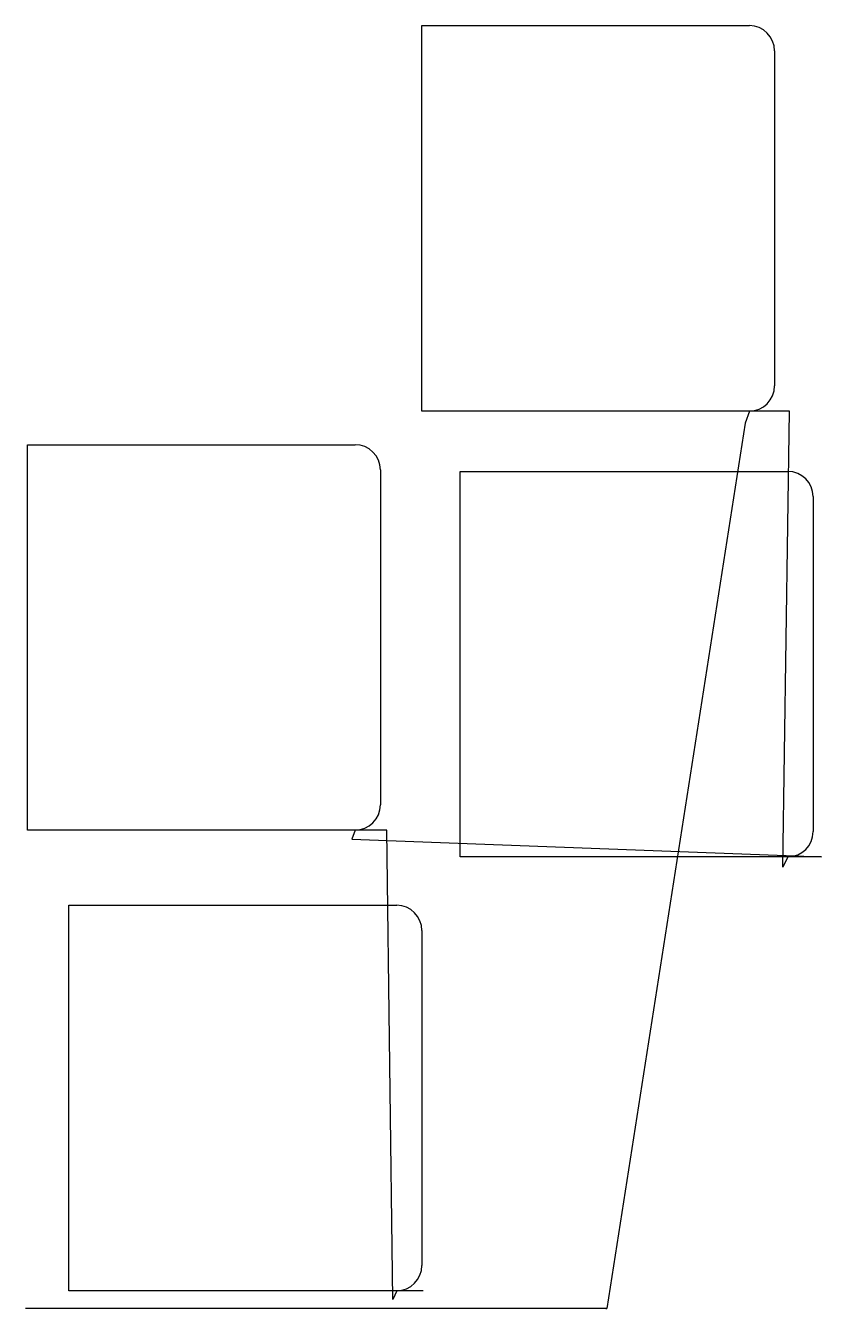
# Model space of a CAD drawing. Header units: metres. Extents: x 106 to 764, y 340 to 1400.
import ezdxf

# ---------------------------------------------------------------- set-up
doc = ezdxf.new("R2010")
doc.units = ezdxf.units.M

msp = doc.modelspace()

# ---------------------------------------------------------------- linework, layer by layer
at = {"layer": 'TOOL_0'}
for p, q in [((433.473, 1081.749), (433.473, 1400.349)), ((433.473, 1400.349), (704.273, 1400.349)), ((725.073, 1379.549), (725.073, 1102.549)), ((704.273, 1081.749), (433.473, 1081.749)), ((704.273, 1081.749), (700.829, 1071.608)), ((737.467, 1081.749), (704.273, 1081.749)), ((731.913, 704.799), (737.467, 1081.749)), ((700.829, 1071.608), (586.599, 339.944)), ((107.741, 735.341), (107.741, 1053.941)), ((107.741, 1053.941), (378.541, 1053.941)), ((399.341, 1033.141), (399.341, 756.141)), ((465.311, 713.23), (465.311, 1031.83)), ((465.311, 1031.83), (736.111, 1031.83)), ((756.911, 1011.03), (756.911, 734.03)), ((378.541, 735.341), (107.741, 735.341)), ((378.541, 735.341), (375.645, 727.856)), ((404.819, 735.341), (378.541, 735.341)), ((409.726, 347.37), (404.819, 735.341)), ((375.645, 727.856), (763.738, 713.23)), ((736.111, 713.23), (465.311, 713.23)), ((736.111, 713.23), (731.913, 704.799)), ((763.738, 713.23), (736.111, 713.23)), ((142.029, 354.539), (142.029, 673.139)), ((142.029, 673.139), (412.829, 673.139)), ((433.629, 652.339), (433.629, 375.339)), ((412.829, 354.539), (142.029, 354.539)), ((412.829, 354.539), (409.726, 347.37)), ((434.72, 354.539), (412.829, 354.539)), ((107.233, 339.944), (106.233, 339.944)), ((585.599, 339.944), (107.233, 339.944)), ((586.599, 339.944), (585.599, 339.944)), ((585.599, 339.944), (586.599, 339.944)), ((586.599, 339.944), (585.599, 339.944))]:
    msp.add_line(p, q, dxfattribs=at)
for centre, start, end in [((704.273, 1379.549), 0, 90), ((704.273, 1102.549), 270, 0), ((378.541, 1033.141), 0, 90), ((736.111, 1011.03), 0, 90), ((378.541, 756.141), 270, 0), ((736.111, 734.03), 270, 0), ((412.829, 652.339), 0, 90), ((412.829, 375.339), 270, 0)]:
    msp.add_arc(centre, 20.8, start, end, dxfattribs=at)

doc.saveas('drawing.dxf')
